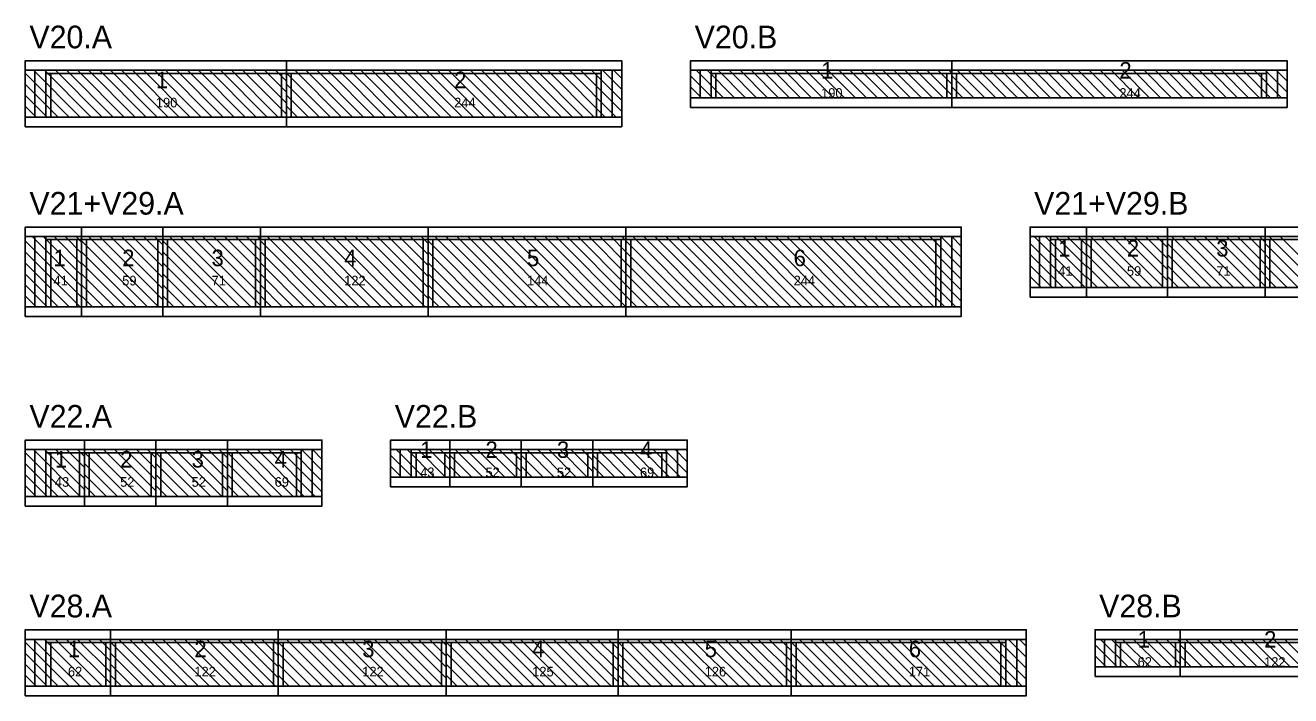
# Model space of a CAD drawing. Header units: metres. Extents: x -10 to 74425, y -2037 to 26.
# Drawn here: x 35870 to 36790, y -477 to 11 of the extents above; entities that cross this region are included whole.
import ezdxf

# ---------------------------------------------------------------- set-up
doc = ezdxf.new("R2010")
doc.units = ezdxf.units.M
doc.layers.add('VIGAS', color=7, linetype='Continuous')

msp = doc.modelspace()

# ---------------------------------------------------------------- linework, layer by layer
at = {"layer": 'VIGAS'}
for p, q in [((35869.6, -22), (36059.6, -22)), ((35869.6, -56), (35869.6, -22)), ((35901.6, -56), (35869.6, -24)), ((35909.6, -56), (35875.6, -22)), ((35876.6, -56), (35876.6, -22)), ((35917.6, -56), (35883.6, -22)), ((35884.6, -56), (35884.6, -22)), ((35884.6, -24.2), (36059.6, -24.2)), ((35888.1, -56), (35888.1, -24.2)), ((35925.6, -56), (35891.6, -22)), ((35933.6, -56), (35899.6, -22)), ((35941.6, -56), (35907.6, -22)), ((35949.6, -56), (35915.6, -22)), ((35957.6, -56), (35923.6, -22)), ((35965.6, -56), (35931.6, -22)), ((35973.6, -56), (35939.6, -22)), ((35981.6, -56), (35947.6, -22)), ((35989.6, -56), (35955.6, -22)), ((35997.6, -56), (35963.6, -22)), ((36005.6, -56), (35971.6, -22)), ((36013.6, -56), (35979.6, -22)), ((36021.6, -56), (35987.6, -22)), ((36029.6, -56), (35995.6, -22)), ((36037.6, -56), (36003.6, -22)), ((36045.6, -56), (36011.6, -22)), ((36053.6, -56), (36019.6, -22)), ((36059.6, -54), (36027.6, -22)), ((36059.6, -46), (36035.6, -22)), ((36059.6, -38), (36043.6, -22)), ((36059.6, -30), (36051.6, -22)), ((36056.1, -56), (36056.1, -24.2)), ((36059.6, -56), (36059.6, -22)), ((36059.6, -56), (36059.6, -22)), ((36059.6, -22), (36303.6, -22)), ((36059.6, -56), (36059.6, -22)), ((36059.6, -56), (36059.6, -22)), ((36059.6, -56), (36059.6, -22)), ((36059.6, -22), (36059.6, -22)), ((36091.6, -56), (36059.6, -24)), ((36059.6, -24.2), (36288.6, -24.2)), ((36063.1, -56), (36063.1, -24.2)), ((36099.6, -56), (36065.6, -22)), ((36107.6, -56), (36073.6, -22)), ((36115.6, -56), (36081.6, -22)), ((36123.6, -56), (36089.6, -22)), ((36131.6, -56), (36097.6, -22)), ((36139.6, -56), (36105.6, -22)), ((36147.6, -56), (36113.6, -22)), ((36155.6, -56), (36121.6, -22)), ((36163.6, -56), (36129.6, -22)), ((36171.6, -56), (36137.6, -22)), ((36179.6, -56), (36145.6, -22)), ((36187.6, -56), (36153.6, -22)), ((36195.6, -56), (36161.6, -22)), ((36203.6, -56), (36169.6, -22)), ((36211.6, -56), (36177.6, -22)), ((36219.6, -56), (36185.6, -22)), ((36227.6, -56), (36193.6, -22)), ((36235.6, -56), (36201.6, -22)), ((36243.6, -56), (36209.6, -22)), ((36251.6, -56), (36217.6, -22)), ((36259.6, -56), (36225.6, -22)), ((36267.6, -56), (36233.6, -22)), ((36275.6, -56), (36241.6, -22)), ((36283.6, -56), (36249.6, -22)), ((36291.6, -56), (36257.6, -22)), ((36299.6, -56), (36265.6, -22)), ((36303.6, -52), (36273.6, -22)), ((36303.6, -44), (36281.6, -22)), ((36285.1, -56), (36285.1, -24.2)), ((36288.6, -56), (36288.6, -22)), ((36303.6, -36), (36289.6, -22)), ((36296.6, -56), (36296.6, -22)), ((36303.6, -28), (36297.6, -22)), ((36303.6, -56), (36303.6, -22)), ((36353.6, -22), (36543.6, -22)), ((36353.6, -42), (36353.6, -22)), ((36369.6, -42), (36353.6, -26)), ((36377.6, -42), (36357.6, -22)), ((36360.6, -42), (36360.6, -22)), ((36385.6, -42), (36365.6, -22)), ((36368.6, -42), (36368.6, -22)), ((36368.6, -24.2), (36543.6, -24.2)), ((36372.1, -42), (36372.1, -24.2)), ((36393.6, -42), (36373.6, -22)), ((36401.6, -42), (36381.6, -22)), ((36409.6, -42), (36389.6, -22)), ((36417.6, -42), (36397.6, -22)), ((36425.6, -42), (36405.6, -22)), ((36433.6, -42), (36413.6, -22)), ((36441.6, -42), (36421.6, -22)), ((36449.6, -42), (36429.6, -22)), ((36457.6, -42), (36437.6, -22)), ((36465.6, -42), (36445.6, -22)), ((36473.6, -42), (36453.6, -22)), ((36481.6, -42), (36461.6, -22)), ((36489.6, -42), (36469.6, -22)), ((36497.6, -42), (36477.6, -22)), ((36505.6, -42), (36485.6, -22)), ((36513.6, -42), (36493.6, -22)), ((36521.6, -42), (36501.6, -22)), ((36529.6, -42), (36509.6, -22)), ((36537.6, -42), (36517.6, -22)), ((36543.6, -40), (36525.6, -22)), ((36543.6, -32), (36533.6, -22)), ((36540.1, -42), (36540.1, -24.2)), ((36543.6, -24), (36541.6, -22)), ((36543.6, -42), (36543.6, -22)), ((36543.6, -42), (36543.6, -22)), ((36543.6, -22), (36787.6, -22)), ((36543.6, -42), (36543.6, -22)), ((36543.6, -42), (36543.6, -22)), ((36543.6, -42), (36543.6, -22)), ((36543.6, -24.2), (36772.6, -24.2)), ((36559.6, -42), (36543.6, -26)), ((36547.1, -42), (36547.1, -24.2)), ((36567.6, -42), (36547.6, -22)), ((36575.6, -42), (36555.6, -22)), ((36583.6, -42), (36563.6, -22)), ((36591.6, -42), (36571.6, -22)), ((36599.6, -42), (36579.6, -22)), ((36607.6, -42), (36587.6, -22)), ((36615.6, -42), (36595.6, -22)), ((36623.6, -42), (36603.6, -22)), ((36631.6, -42), (36611.6, -22)), ((36639.6, -42), (36619.6, -22)), ((36647.6, -42), (36627.6, -22)), ((36655.6, -42), (36635.6, -22)), ((36663.6, -42), (36643.6, -22)), ((36671.6, -42), (36651.6, -22)), ((36679.6, -42), (36659.6, -22)), ((36687.6, -42), (36667.6, -22)), ((36695.6, -42), (36675.6, -22)), ((36703.6, -42), (36683.6, -22)), ((36711.6, -42), (36691.6, -22)), ((36719.6, -42), (36699.6, -22)), ((36727.6, -42), (36707.6, -22)), ((36735.6, -42), (36715.6, -22)), ((36743.6, -42), (36723.6, -22)), ((36751.6, -42), (36731.6, -22)), ((36759.6, -42), (36739.6, -22)), ((36767.6, -42), (36747.6, -22)), ((36775.6, -42), (36755.6, -22)), ((36783.6, -42), (36763.6, -22)), ((36769.1, -42), (36769.1, -24.2)), ((36787.6, -38), (36771.6, -22)), ((36772.6, -42), (36772.6, -22)), ((36787.6, -30), (36779.6, -22)), ((36780.6, -42), (36780.6, -22)), ((36787.6, -42), (36787.6, -22)), ((36787.6, -22), (36787.6, -22)), ((35893.6, -56), (35869.6, -32)), ((36083.6, -56), (36059.6, -32)), ((36361.6, -42), (36353.6, -34)), ((36551.6, -42), (36543.6, -34)), ((35885.6, -56), (35869.6, -40)), ((36075.6, -56), (36059.6, -40)), ((36353.6, -42), (36543.6, -42)), ((36353.6, -42), (36353.6, -42)), ((36368.6, -42), (36372.1, -42)), ((36540.1, -42), (36543.6, -42)), ((36543.6, -42), (36787.6, -42)), ((36543.6, -42), (36547.1, -42)), ((36543.6, -42), (36543.6, -42)), ((36769.1, -42), (36772.6, -42)), ((35877.6, -56), (35869.6, -48)), ((36067.6, -56), (36059.6, -48)), ((35869.6, -56), (36059.6, -56)), ((35869.6, -56), (35869.6, -56)), ((35884.6, -56), (35888.1, -56)), ((36056.1, -56), (36059.6, -56)), ((36059.6, -56), (36303.6, -56)), ((36059.6, -56), (36063.1, -56)), ((36059.6, -56), (36059.6, -56)), ((36285.1, -56), (36288.6, -56)), ((35869.6, -143), (35910.6, -143)), ((35869.6, -194), (35869.6, -143)), ((35910.6, -187), (35869.6, -146)), ((35910.6, -179), (35874.6, -143)), ((35876.6, -194), (35876.6, -143)), ((35910.6, -171), (35882.6, -143)), ((35884.6, -194), (35884.6, -143)), ((35884.6, -145.2), (35910.6, -145.2)), ((35888.1, -194), (35888.1, -145.2)), ((35910.6, -163), (35890.6, -143)), ((35910.6, -155), (35898.6, -143)), ((35910.6, -147), (35906.6, -143)), ((35907.1, -194), (35907.1, -145.2)), ((35910.6, -194), (35910.6, -143)), ((35910.6, -194), (35910.6, -143)), ((35910.6, -143), (35969.6, -143)), ((35910.6, -194), (35910.6, -143)), ((35910.6, -194), (35910.6, -143)), ((35910.6, -194), (35910.6, -143)), ((35910.6, -145.2), (35969.6, -145.2)), ((35958.6, -194), (35910.6, -146)), ((35914.1, -194), (35914.1, -145.2)), ((35966.6, -194), (35915.6, -143)), ((35969.6, -189), (35923.6, -143)), ((35969.6, -181), (35931.6, -143)), ((35969.6, -173), (35939.6, -143)), ((35969.6, -165), (35947.6, -143)), ((35969.6, -157), (35955.6, -143)), ((35969.6, -149), (35963.6, -143)), ((35966.1, -194), (35966.1, -145.2)), ((35969.6, -194), (35969.6, -143)), ((35969.6, -194), (35969.6, -143)), ((35969.6, -143), (36040.6, -143)), ((35969.6, -194), (35969.6, -143)), ((35969.6, -194), (35969.6, -143)), ((35969.6, -194), (35969.6, -143)), ((35969.6, -145.2), (36040.6, -145.2)), ((36017.6, -194), (35969.6, -146)), ((35973.1, -194), (35973.1, -145.2)), ((36025.6, -194), (35974.6, -143)), ((36033.6, -194), (35982.6, -143)), ((36040.6, -193), (35990.6, -143)), ((36040.6, -185), (35998.6, -143)), ((36040.6, -177), (36006.6, -143)), ((36040.6, -169), (36014.6, -143)), ((36040.6, -161), (36022.6, -143)), ((36040.6, -153), (36030.6, -143)), ((36037.1, -194), (36037.1, -145.2)), ((36040.6, -145), (36038.6, -143)), ((36040.6, -194), (36040.6, -143)), ((36040.6, -194), (36040.6, -143)), ((36040.6, -143), (36162.6, -143)), ((36040.6, -194), (36040.6, -143)), ((36040.6, -194), (36040.6, -143)), ((36040.6, -194), (36040.6, -143)), ((36040.6, -145.2), (36162.6, -145.2)), ((36088.6, -194), (36040.6, -146)), ((36044.1, -194), (36044.1, -145.2)), ((36096.6, -194), (36045.6, -143)), ((36104.6, -194), (36053.6, -143)), ((36112.6, -194), (36061.6, -143)), ((36120.6, -194), (36069.6, -143)), ((36128.6, -194), (36077.6, -143)), ((36136.6, -194), (36085.6, -143)), ((36144.6, -194), (36093.6, -143)), ((36152.6, -194), (36101.6, -143)), ((36160.6, -194), (36109.6, -143)), ((36162.6, -188), (36117.6, -143)), ((36162.6, -180), (36125.6, -143)), ((36162.6, -172), (36133.6, -143)), ((36162.6, -164), (36141.6, -143)), ((36162.6, -156), (36149.6, -143)), ((36162.6, -148), (36157.6, -143)), ((36159.1, -194), (36159.1, -145.2)), ((36162.6, -194), (36162.6, -143)), ((36162.6, -194), (36162.6, -143)), ((36162.6, -143), (36306.6, -143)), ((36162.6, -194), (36162.6, -143)), ((36162.6, -194), (36162.6, -143)), ((36162.6, -194), (36162.6, -143)), ((36162.6, -145.2), (36306.6, -145.2)), ((36210.6, -194), (36162.6, -146)), ((36166.1, -194), (36166.1, -145.2)), ((36218.6, -194), (36167.6, -143)), ((36226.6, -194), (36175.6, -143)), ((36234.6, -194), (36183.6, -143)), ((36242.6, -194), (36191.6, -143)), ((36250.6, -194), (36199.6, -143)), ((36258.6, -194), (36207.6, -143)), ((36266.6, -194), (36215.6, -143)), ((36274.6, -194), (36223.6, -143)), ((36282.6, -194), (36231.6, -143)), ((36290.6, -194), (36239.6, -143)), ((36298.6, -194), (36247.6, -143)), ((36306.6, -194), (36255.6, -143)), ((36306.6, -186), (36263.6, -143)), ((36306.6, -178), (36271.6, -143)), ((36306.6, -170), (36279.6, -143)), ((36306.6, -162), (36287.6, -143)), ((36306.6, -154), (36295.6, -143)), ((36303.1, -194), (36303.1, -145.2)), ((36306.6, -146), (36303.6, -143)), ((36306.6, -194), (36306.6, -143)), ((36306.6, -194), (36306.6, -143)), ((36306.6, -143), (36550.6, -143)), ((36306.6, -194), (36306.6, -143)), ((36306.6, -194), (36306.6, -143)), ((36306.6, -194), (36306.6, -143)), ((36306.6, -145.2), (36535.6, -145.2)), ((36354.6, -194), (36306.6, -146)), ((36310.1, -194), (36310.1, -145.2)), ((36362.6, -194), (36311.6, -143)), ((36370.6, -194), (36319.6, -143)), ((36378.6, -194), (36327.6, -143)), ((36386.6, -194), (36335.6, -143)), ((36394.6, -194), (36343.6, -143)), ((36402.6, -194), (36351.6, -143)), ((36410.6, -194), (36359.6, -143)), ((36418.6, -194), (36367.6, -143)), ((36426.6, -194), (36375.6, -143)), ((36434.6, -194), (36383.6, -143)), ((36442.6, -194), (36391.6, -143)), ((36450.6, -194), (36399.6, -143)), ((36458.6, -194), (36407.6, -143)), ((36466.6, -194), (36415.6, -143)), ((36474.6, -194), (36423.6, -143)), ((36482.6, -194), (36431.6, -143)), ((36490.6, -194), (36439.6, -143)), ((36498.6, -194), (36447.6, -143)), ((36506.6, -194), (36455.6, -143)), ((36514.6, -194), (36463.6, -143)), ((36522.6, -194), (36471.6, -143)), ((36530.6, -194), (36479.6, -143)), ((36538.6, -194), (36487.6, -143)), ((36546.6, -194), (36495.6, -143)), ((36550.6, -190), (36503.6, -143)), ((36550.6, -182), (36511.6, -143)), ((36550.6, -174), (36519.6, -143)), ((36550.6, -166), (36527.6, -143)), ((36532.1, -194), (36532.1, -145.2)), ((36535.6, -194), (36535.6, -143)), ((36550.6, -158), (36535.6, -143)), ((36543.6, -194), (36543.6, -143)), ((36550.6, -150), (36543.6, -143)), ((36550.6, -194), (36550.6, -143)), ((36600.6, -143), (36641.6, -143)), ((36600.6, -180), (36600.6, -143)), ((36640.6, -180), (36603.6, -143)), ((36607.6, -180), (36607.6, -143)), ((36641.6, -173), (36611.6, -143)), ((36615.6, -180), (36615.6, -143)), ((36615.6, -145.2), (36641.6, -145.2)), ((36619.1, -180), (36619.1, -145.2)), ((36641.6, -165), (36619.6, -143)), ((36641.6, -157), (36627.6, -143)), ((36641.6, -149), (36635.6, -143)), ((36638.1, -180), (36638.1, -145.2)), ((36641.6, -180), (36641.6, -143)), ((36641.6, -180), (36641.6, -143)), ((36641.6, -143), (36700.6, -143)), ((36641.6, -180), (36641.6, -143)), ((36641.6, -180), (36641.6, -143)), ((36641.6, -180), (36641.6, -143)), ((36641.6, -145.2), (36700.6, -145.2)), ((36681.6, -180), (36644.6, -143)), ((36645.1, -180), (36645.1, -145.2)), ((36689.6, -180), (36652.6, -143)), ((36697.6, -180), (36660.6, -143)), ((36700.6, -175), (36668.6, -143)), ((36700.6, -167), (36676.6, -143)), ((36700.6, -159), (36684.6, -143)), ((36700.6, -151), (36692.6, -143)), ((36697.1, -180), (36697.1, -145.2)), ((36700.6, -180), (36700.6, -143)), ((36700.6, -180), (36700.6, -143)), ((36700.6, -143), (36771.6, -143)), ((36700.6, -180), (36700.6, -143)), ((36700.6, -180), (36700.6, -143)), ((36700.6, -180), (36700.6, -143)), ((36700.6, -143), (36700.6, -143)), ((36700.6, -145.2), (36771.6, -145.2)), ((36740.6, -180), (36703.6, -143)), ((36704.1, -180), (36704.1, -145.2)), ((36748.6, -180), (36711.6, -143)), ((36756.6, -180), (36719.6, -143)), ((36764.6, -180), (36727.6, -143)), ((36771.6, -179), (36735.6, -143)), ((36771.6, -171), (36743.6, -143)), ((36771.6, -163), (36751.6, -143)), ((36771.6, -155), (36759.6, -143)), ((36771.6, -147), (36767.6, -143)), ((36768.1, -180), (36768.1, -145.2)), ((36771.6, -180), (36771.6, -143)), ((36771.6, -180), (36771.6, -143)), ((36771.6, -143), (36893.6, -143)), ((36771.6, -180), (36771.6, -143)), ((36771.6, -180), (36771.6, -143)), ((36771.6, -180), (36771.6, -143)), ((36771.6, -145.2), (36893.6, -145.2)), ((36811.6, -180), (36774.6, -143)), ((36775.1, -180), (36775.1, -145.2)), ((36819.6, -180), (36782.6, -143)), ((35909.6, -194), (35869.6, -154)), ((35950.6, -194), (35910.6, -154)), ((36009.6, -194), (35969.6, -154)), ((36080.6, -194), (36040.6, -154)), ((36202.6, -194), (36162.6, -154)), ((36346.6, -194), (36306.6, -154)), ((36632.6, -180), (36600.6, -148)), ((36624.6, -180), (36600.6, -156)), ((36673.6, -180), (36641.6, -148)), ((36665.6, -180), (36641.6, -156)), ((36732.6, -180), (36700.6, -148)), ((36724.6, -180), (36700.6, -156)), ((36803.6, -180), (36771.6, -148)), ((36795.6, -180), (36771.6, -156)), ((35901.6, -194), (35869.6, -162)), ((35942.6, -194), (35910.6, -162)), ((36001.6, -194), (35969.6, -162)), ((36072.6, -194), (36040.6, -162)), ((36194.6, -194), (36162.6, -162)), ((36338.6, -194), (36306.6, -162)), ((36616.6, -180), (36600.6, -164)), ((36657.6, -180), (36641.6, -164)), ((36716.6, -180), (36700.6, -164)), ((36787.6, -180), (36771.6, -164)), ((35893.6, -194), (35869.6, -170)), ((35934.6, -194), (35910.6, -170)), ((35993.6, -194), (35969.6, -170)), ((36064.6, -194), (36040.6, -170)), ((36186.6, -194), (36162.6, -170)), ((36330.6, -194), (36306.6, -170)), ((36608.6, -180), (36600.6, -172)), ((36649.6, -180), (36641.6, -172)), ((36708.6, -180), (36700.6, -172)), ((36779.6, -180), (36771.6, -172)), ((35885.6, -194), (35869.6, -178)), ((35926.6, -194), (35910.6, -178)), ((35985.6, -194), (35969.6, -178)), ((36056.6, -194), (36040.6, -178)), ((36178.6, -194), (36162.6, -178)), ((36322.6, -194), (36306.6, -178)), ((36600.6, -180), (36641.6, -180)), ((36600.6, -180), (36600.6, -180)), ((36615.6, -180), (36619.1, -180)), ((36638.1, -180), (36641.6, -180)), ((36641.6, -180), (36700.6, -180)), ((36641.6, -180), (36645.1, -180)), ((36641.6, -180), (36641.6, -180)), ((36697.1, -180), (36700.6, -180)), ((36700.6, -180), (36771.6, -180)), ((36700.6, -180), (36704.1, -180)), ((36700.6, -180), (36700.6, -180)), ((36768.1, -180), (36771.6, -180)), ((36771.6, -180), (36893.6, -180)), ((36771.6, -180), (36775.1, -180)), ((36771.6, -180), (36771.6, -180)), ((35877.6, -194), (35869.6, -186)), ((35918.6, -194), (35910.6, -186)), ((35977.6, -194), (35969.6, -186)), ((36048.6, -194), (36040.6, -186)), ((36170.6, -194), (36162.6, -186)), ((36314.6, -194), (36306.6, -186)), ((35869.6, -194), (35910.6, -194)), ((35869.6, -194), (35869.6, -194)), ((35884.6, -194), (35888.1, -194)), ((35907.1, -194), (35910.6, -194)), ((35910.6, -194), (35969.6, -194)), ((35910.6, -194), (35914.1, -194)), ((35910.6, -194), (35910.6, -194)), ((35966.1, -194), (35969.6, -194)), ((35969.6, -194), (36040.6, -194)), ((35969.6, -194), (35973.1, -194)), ((35969.6, -194), (35969.6, -194)), ((36037.1, -194), (36040.6, -194)), ((36040.6, -194), (36162.6, -194)), ((36040.6, -194), (36044.1, -194)), ((36040.6, -194), (36040.6, -194)), ((36159.1, -194), (36162.6, -194)), ((36162.6, -194), (36306.6, -194)), ((36162.6, -194), (36166.1, -194)), ((36162.6, -194), (36162.6, -194)), ((36303.1, -194), (36306.6, -194)), ((36306.6, -194), (36550.6, -194)), ((36306.6, -194), (36310.1, -194)), ((36306.6, -194), (36306.6, -194)), ((36532.1, -194), (36535.6, -194)), ((35869.6, -298), (35912.6, -298)), ((35869.6, -332), (35869.6, -298)), ((35901.6, -332), (35869.6, -300)), ((35909.6, -332), (35875.6, -298)), ((35876.6, -332), (35876.6, -298)), ((35912.6, -327), (35883.6, -298)), ((35884.6, -332), (35884.6, -298)), ((35884.6, -300.2), (35912.6, -300.2)), ((35888.1, -332), (35888.1, -300.2)), ((35912.6, -319), (35891.6, -298)), ((35912.6, -311), (35899.6, -298)), ((35912.6, -303), (35907.6, -298)), ((35909.1, -332), (35909.1, -300.2)), ((35912.6, -332), (35912.6, -298)), ((35912.6, -332), (35912.6, -298)), ((35912.6, -298), (35964.6, -298)), ((35912.6, -332), (35912.6, -298)), ((35912.6, -332), (35912.6, -298)), ((35912.6, -332), (35912.6, -298)), ((35944.6, -332), (35912.6, -300)), ((35912.6, -300.2), (35964.6, -300.2)), ((35916.1, -332), (35916.1, -300.2)), ((35952.6, -332), (35918.6, -298)), ((35960.6, -332), (35926.6, -298)), ((35964.6, -328), (35934.6, -298)), ((35964.6, -320), (35942.6, -298)), ((35964.6, -312), (35950.6, -298)), ((35964.6, -304), (35958.6, -298)), ((35961.1, -332), (35961.1, -300.2)), ((35964.6, -332), (35964.6, -298)), ((35964.6, -332), (35964.6, -298)), ((35964.6, -298), (36016.6, -298)), ((35964.6, -332), (35964.6, -298)), ((35964.6, -332), (35964.6, -298)), ((35964.6, -332), (35964.6, -298)), ((35996.6, -332), (35964.6, -300)), ((35964.6, -300.2), (36016.6, -300.2)), ((35968.1, -332), (35968.1, -300.2)), ((36004.6, -332), (35970.6, -298)), ((36012.6, -332), (35978.6, -298)), ((36016.6, -328), (35986.6, -298)), ((36016.6, -320), (35994.6, -298)), ((36016.6, -312), (36002.6, -298)), ((36016.6, -304), (36010.6, -298)), ((36013.1, -332), (36013.1, -300.2)), ((36016.6, -332), (36016.6, -298)), ((36016.6, -332), (36016.6, -298)), ((36016.6, -298), (36085.4, -298)), ((36016.6, -332), (36016.6, -298)), ((36016.6, -332), (36016.6, -298)), ((36016.6, -332), (36016.6, -298)), ((36048.6, -332), (36016.6, -300)), ((36016.6, -300.2), (36070.4, -300.2)), ((36020.1, -332), (36020.1, -300.2)), ((36056.6, -332), (36022.6, -298)), ((36064.6, -332), (36030.6, -298)), ((36072.6, -332), (36038.6, -298)), ((36080.6, -332), (36046.6, -298)), ((36085.4, -328.8), (36054.6, -298)), ((36085.4, -320.8), (36062.6, -298)), ((36066.9, -332), (36066.9, -300.2)), ((36070.4, -332), (36070.4, -298)), ((36085.4, -312.8), (36070.6, -298)), ((36078.4, -332), (36078.4, -298)), ((36085.4, -304.8), (36078.6, -298)), ((36085.4, -332), (36085.4, -298)), ((36135.4, -298), (36178.4, -298)), ((36135.4, -318), (36135.4, -298)), ((36151.4, -318), (36135.4, -302)), ((36159.4, -318), (36139.4, -298)), ((36142.4, -318), (36142.4, -298)), ((36167.4, -318), (36147.4, -298)), ((36150.4, -318), (36150.4, -298)), ((36150.4, -300.2), (36178.4, -300.2)), ((36153.9, -318), (36153.9, -300.2)), ((36175.4, -318), (36155.4, -298)), ((36178.4, -313), (36163.4, -298)), ((36178.4, -305), (36171.4, -298)), ((36174.9, -318), (36174.9, -300.2)), ((36178.4, -318), (36178.4, -298)), ((36178.4, -318), (36178.4, -298)), ((36178.4, -298), (36230.4, -298)), ((36178.4, -318), (36178.4, -298)), ((36178.4, -318), (36178.4, -298)), ((36178.4, -318), (36178.4, -298)), ((36178.4, -300.2), (36230.4, -300.2)), ((36194.4, -318), (36178.4, -302)), ((36181.9, -318), (36181.9, -300.2)), ((36202.4, -318), (36182.4, -298)), ((36210.4, -318), (36190.4, -298)), ((36218.4, -318), (36198.4, -298)), ((36226.4, -318), (36206.4, -298)), ((36230.4, -314), (36214.4, -298)), ((36230.4, -306), (36222.4, -298)), ((36226.9, -318), (36226.9, -300.2)), ((36230.4, -318), (36230.4, -298)), ((36230.4, -318), (36230.4, -298)), ((36230.4, -298), (36282.4, -298)), ((36230.4, -318), (36230.4, -298)), ((36230.4, -318), (36230.4, -298)), ((36230.4, -318), (36230.4, -298)), ((36230.4, -298), (36230.4, -298)), ((36230.4, -300.2), (36282.4, -300.2)), ((36246.4, -318), (36230.4, -302)), ((36233.9, -318), (36233.9, -300.2)), ((36254.4, -318), (36234.4, -298)), ((36262.4, -318), (36242.4, -298)), ((36270.4, -318), (36250.4, -298)), ((36278.4, -318), (36258.4, -298)), ((36282.4, -314), (36266.4, -298)), ((36282.4, -306), (36274.4, -298)), ((36278.9, -318), (36278.9, -300.2)), ((36282.4, -318), (36282.4, -298)), ((36282.4, -318), (36282.4, -298)), ((36282.4, -298), (36351.2, -298)), ((36282.4, -318), (36282.4, -298)), ((36282.4, -318), (36282.4, -298)), ((36282.4, -318), (36282.4, -298)), ((36282.4, -298), (36282.4, -298)), ((36282.4, -300.2), (36336.2, -300.2)), ((36298.4, -318), (36282.4, -302)), ((36285.9, -318), (36285.9, -300.2)), ((36306.4, -318), (36286.4, -298)), ((36314.4, -318), (36294.4, -298)), ((36322.4, -318), (36302.4, -298)), ((36330.4, -318), (36310.4, -298)), ((36338.4, -318), (36318.4, -298)), ((36346.4, -318), (36326.4, -298)), ((36332.7, -318), (36332.7, -300.2)), ((36351.2, -314.8), (36334.4, -298)), ((36336.2, -318), (36336.2, -298)), ((36351.2, -306.8), (36342.4, -298)), ((36344.2, -318), (36344.2, -298)), ((36351.2, -298.8), (36350.4, -298)), ((36351.2, -318), (36351.2, -298)), ((35893.6, -332), (35869.6, -308)), ((35936.6, -332), (35912.6, -308)), ((35988.6, -332), (35964.6, -308)), ((36040.6, -332), (36016.6, -308)), ((36143.4, -318), (36135.4, -310)), ((36186.4, -318), (36178.4, -310)), ((36238.4, -318), (36230.4, -310)), ((36290.4, -318), (36282.4, -310)), ((35885.6, -332), (35869.6, -316)), ((35928.6, -332), (35912.6, -316)), ((35980.6, -332), (35964.6, -316)), ((36032.6, -332), (36016.6, -316)), ((36135.4, -318), (36178.4, -318)), ((36135.4, -318), (36135.4, -318)), ((36150.4, -318), (36153.9, -318)), ((36174.9, -318), (36178.4, -318)), ((36178.4, -318), (36230.4, -318)), ((36178.4, -318), (36181.9, -318)), ((36178.4, -318), (36178.4, -318)), ((36226.9, -318), (36230.4, -318)), ((36230.4, -318), (36282.4, -318)), ((36230.4, -318), (36233.9, -318)), ((36230.4, -318), (36230.4, -318)), ((36278.9, -318), (36282.4, -318)), ((36282.4, -318), (36351.2, -318)), ((36282.4, -318), (36285.9, -318)), ((36282.4, -318), (36282.4, -318)), ((36332.7, -318), (36336.2, -318)), ((35877.6, -332), (35869.6, -324)), ((35920.6, -332), (35912.6, -324)), ((35972.6, -332), (35964.6, -324)), ((36024.6, -332), (36016.6, -324)), ((35869.6, -332), (35912.6, -332)), ((35869.6, -332), (35869.6, -332)), ((35884.6, -332), (35888.1, -332)), ((35909.1, -332), (35912.6, -332)), ((35912.6, -332), (35964.6, -332)), ((35912.6, -332), (35916.1, -332)), ((35912.6, -332), (35912.6, -332)), ((35961.1, -332), (35964.6, -332)), ((35964.6, -332), (36016.6, -332)), ((35964.6, -332), (35968.1, -332)), ((35964.6, -332), (35964.6, -332)), ((36013.1, -332), (36016.6, -332)), ((36016.6, -332), (36085.4, -332)), ((36016.6, -332), (36020.1, -332)), ((36016.6, -332), (36016.6, -332)), ((36066.9, -332), (36070.4, -332)), ((35869.6, -436), (35931.6, -436)), ((35869.6, -470), (35869.6, -436)), ((35901.6, -470), (35869.6, -438)), ((35909.6, -470), (35875.6, -436)), ((35876.6, -470), (35876.6, -436)), ((35917.6, -470), (35883.6, -436)), ((35884.6, -470), (35884.6, -436)), ((35884.6, -438.2), (35931.6, -438.2)), ((35888.1, -470), (35888.1, -438.2)), ((35925.6, -470), (35891.6, -436)), ((35931.6, -468), (35899.6, -436)), ((35931.6, -460), (35907.6, -436)), ((35931.6, -452), (35915.6, -436)), ((35931.6, -444), (35923.6, -436)), ((35928.1, -470), (35928.1, -438.2)), ((35931.6, -470), (35931.6, -436)), ((35931.6, -470), (35931.6, -436)), ((35931.6, -436), (36053.6, -436)), ((35931.6, -470), (35931.6, -436)), ((35931.6, -470), (35931.6, -436)), ((35931.6, -470), (35931.6, -436)), ((35931.6, -436), (35931.6, -436)), ((35963.6, -470), (35931.6, -438)), ((35931.6, -438.2), (36053.6, -438.2)), ((35935.1, -470), (35935.1, -438.2)), ((35971.6, -470), (35937.6, -436)), ((35979.6, -470), (35945.6, -436)), ((35987.6, -470), (35953.6, -436)), ((35995.6, -470), (35961.6, -436)), ((36003.6, -470), (35969.6, -436)), ((36011.6, -470), (35977.6, -436)), ((36019.6, -470), (35985.6, -436)), ((36027.6, -470), (35993.6, -436)), ((36035.6, -470), (36001.6, -436)), ((36043.6, -470), (36009.6, -436)), ((36051.6, -470), (36017.6, -436)), ((36053.6, -464), (36025.6, -436)), ((36053.6, -456), (36033.6, -436)), ((36053.6, -448), (36041.6, -436)), ((36053.6, -440), (36049.6, -436)), ((36050.1, -470), (36050.1, -438.2)), ((36053.6, -470), (36053.6, -436)), ((36053.6, -470), (36053.6, -436)), ((36053.6, -436), (36175.9, -436)), ((36053.6, -470), (36053.6, -436)), ((36053.6, -470), (36053.6, -436)), ((36053.6, -470), (36053.6, -436)), ((36085.6, -470), (36053.6, -438)), ((36053.6, -438.2), (36175.9, -438.2)), ((36057.1, -470), (36057.1, -438.2)), ((36093.6, -470), (36059.6, -436)), ((36101.6, -470), (36067.6, -436)), ((36109.6, -470), (36075.6, -436)), ((36117.6, -470), (36083.6, -436)), ((36125.6, -470), (36091.6, -436)), ((36133.6, -470), (36099.6, -436)), ((36141.6, -470), (36107.6, -436)), ((36149.6, -470), (36115.6, -436)), ((36157.6, -470), (36123.6, -436)), ((36165.6, -470), (36131.6, -436)), ((36173.6, -470), (36139.6, -436)), ((36175.9, -464.3), (36147.6, -436)), ((36175.9, -456.3), (36155.6, -436)), ((36175.9, -448.3), (36163.6, -436)), ((36175.9, -440.3), (36171.6, -436)), ((36172.4, -470), (36172.4, -438.2)), ((36175.9, -470), (36175.9, -436)), ((36175.9, -470), (36175.9, -436)), ((36175.9, -436), (36300.9, -436)), ((36175.9, -470), (36175.9, -436)), ((36175.9, -470), (36175.9, -436)), ((36175.9, -470), (36175.9, -436)), ((36207.9, -470), (36175.9, -438)), ((36175.9, -438.2), (36300.9, -438.2)), ((36179.4, -470), (36179.4, -438.2)), ((36215.9, -470), (36181.9, -436)), ((36223.9, -470), (36189.9, -436)), ((36231.9, -470), (36197.9, -436)), ((36239.9, -470), (36205.9, -436)), ((36247.9, -470), (36213.9, -436)), ((36255.9, -470), (36221.9, -436)), ((36263.9, -470), (36229.9, -436)), ((36271.9, -470), (36237.9, -436)), ((36279.9, -470), (36245.9, -436)), ((36287.9, -470), (36253.9, -436)), ((36295.9, -470), (36261.9, -436)), ((36300.9, -467), (36269.9, -436)), ((36300.9, -459), (36277.9, -436)), ((36300.9, -451), (36285.9, -436)), ((36300.9, -443), (36293.9, -436)), ((36297.4, -470), (36297.4, -438.2)), ((36300.9, -470), (36300.9, -436)), ((36300.9, -470), (36300.9, -436)), ((36300.9, -436), (36426.9, -436)), ((36300.9, -470), (36300.9, -436)), ((36300.9, -470), (36300.9, -436)), ((36300.9, -470), (36300.9, -436)), ((36332.9, -470), (36300.9, -438)), ((36300.9, -438.2), (36426.9, -438.2)), ((36304.4, -470), (36304.4, -438.2)), ((36340.9, -470), (36306.9, -436)), ((36348.9, -470), (36314.9, -436)), ((36356.9, -470), (36322.9, -436)), ((36364.9, -470), (36330.9, -436)), ((36372.9, -470), (36338.9, -436)), ((36380.9, -470), (36346.9, -436)), ((36388.9, -470), (36354.9, -436)), ((36396.9, -470), (36362.9, -436)), ((36404.9, -470), (36370.9, -436)), ((36412.9, -470), (36378.9, -436)), ((36420.9, -470), (36386.9, -436)), ((36426.9, -468), (36394.9, -436)), ((36426.9, -460), (36402.9, -436)), ((36426.9, -452), (36410.9, -436)), ((36426.9, -444), (36418.9, -436)), ((36423.4, -470), (36423.4, -438.2)), ((36426.9, -470), (36426.9, -436)), ((36426.9, -470), (36426.9, -436)), ((36426.9, -436), (36597.9, -436)), ((36426.9, -470), (36426.9, -436)), ((36426.9, -470), (36426.9, -436)), ((36426.9, -470), (36426.9, -436)), ((36426.9, -436), (36426.9, -436)), ((36458.9, -470), (36426.9, -438)), ((36426.9, -438.2), (36582.9, -438.2)), ((36430.4, -470), (36430.4, -438.2)), ((36466.9, -470), (36432.9, -436)), ((36474.9, -470), (36440.9, -436)), ((36482.9, -470), (36448.9, -436)), ((36490.9, -470), (36456.9, -436)), ((36498.9, -470), (36464.9, -436)), ((36506.9, -470), (36472.9, -436)), ((36514.9, -470), (36480.9, -436)), ((36522.9, -470), (36488.9, -436)), ((36530.9, -470), (36496.9, -436)), ((36538.9, -470), (36504.9, -436)), ((36546.9, -470), (36512.9, -436)), ((36554.9, -470), (36520.9, -436)), ((36562.9, -470), (36528.9, -436)), ((36570.9, -470), (36536.9, -436)), ((36578.9, -470), (36544.9, -436)), ((36586.9, -470), (36552.9, -436)), ((36594.9, -470), (36560.9, -436)), ((36597.9, -465), (36568.9, -436)), ((36597.9, -457), (36576.9, -436)), ((36579.4, -470), (36579.4, -438.2)), ((36582.9, -470), (36582.9, -436)), ((36597.9, -449), (36584.9, -436)), ((36590.9, -470), (36590.9, -436)), ((36597.9, -441), (36592.9, -436)), ((36597.9, -470), (36597.9, -436)), ((36647.9, -436), (36709.9, -436)), ((36647.9, -456), (36647.9, -436)), ((36663.9, -456), (36647.9, -440)), ((36671.9, -456), (36651.9, -436)), ((36654.9, -456), (36654.9, -436)), ((36679.9, -456), (36659.9, -436)), ((36662.9, -456), (36662.9, -436)), ((36662.9, -438.2), (36709.9, -438.2)), ((36666.4, -456), (36666.4, -438.2)), ((36687.9, -456), (36667.9, -436)), ((36695.9, -456), (36675.9, -436)), ((36703.9, -456), (36683.9, -436)), ((36709.9, -454), (36691.9, -436)), ((36709.9, -446), (36699.9, -436)), ((36706.4, -456), (36706.4, -438.2)), ((36709.9, -438), (36707.9, -436)), ((36709.9, -456), (36709.9, -436)), ((36709.9, -456), (36709.9, -436)), ((36709.9, -436), (36831.9, -436)), ((36709.9, -456), (36709.9, -436)), ((36709.9, -456), (36709.9, -436)), ((36709.9, -456), (36709.9, -436)), ((36709.9, -438.2), (36831.9, -438.2)), ((36725.9, -456), (36709.9, -440)), ((36713.4, -456), (36713.4, -438.2)), ((36733.9, -456), (36713.9, -436)), ((36741.9, -456), (36721.9, -436)), ((36749.9, -456), (36729.9, -436)), ((36757.9, -456), (36737.9, -436)), ((36765.9, -456), (36745.9, -436)), ((36773.9, -456), (36753.9, -436)), ((36781.9, -456), (36761.9, -436)), ((36789.9, -456), (36769.9, -436)), ((36797.9, -456), (36777.9, -436)), ((36805.9, -456), (36785.9, -436)), ((35893.6, -470), (35869.6, -446)), ((35955.6, -470), (35931.6, -446)), ((36077.6, -470), (36053.6, -446)), ((36199.9, -470), (36175.9, -446)), ((36324.9, -470), (36300.9, -446)), ((36450.9, -470), (36426.9, -446)), ((36655.9, -456), (36647.9, -448)), ((36717.9, -456), (36709.9, -448)), ((35885.6, -470), (35869.6, -454)), ((35947.6, -470), (35931.6, -454)), ((36069.6, -470), (36053.6, -454)), ((36191.9, -470), (36175.9, -454)), ((36316.9, -470), (36300.9, -454)), ((36442.9, -470), (36426.9, -454)), ((36647.9, -456), (36709.9, -456)), ((36647.9, -456), (36647.9, -456)), ((36662.9, -456), (36666.4, -456)), ((36706.4, -456), (36709.9, -456)), ((36709.9, -456), (36831.9, -456)), ((36709.9, -456), (36713.4, -456)), ((36709.9, -456), (36709.9, -456)), ((35877.6, -470), (35869.6, -462)), ((35939.6, -470), (35931.6, -462)), ((36061.6, -470), (36053.6, -462)), ((36183.9, -470), (36175.9, -462)), ((36308.9, -470), (36300.9, -462)), ((36434.9, -470), (36426.9, -462)), ((35869.6, -470), (35931.6, -470)), ((35869.6, -470), (35869.6, -470)), ((35884.6, -470), (35888.1, -470)), ((35928.1, -470), (35931.6, -470)), ((35931.6, -470), (36053.6, -470)), ((35931.6, -470), (35935.1, -470)), ((35931.6, -470), (35931.6, -470)), ((36050.1, -470), (36053.6, -470)), ((36053.6, -470), (36175.9, -470)), ((36053.6, -470), (36057.1, -470)), ((36053.6, -470), (36053.6, -470)), ((36172.4, -470), (36175.9, -470)), ((36175.9, -470), (36300.9, -470)), ((36175.9, -470), (36179.4, -470)), ((36175.9, -470), (36175.9, -470)), ((36297.4, -470), (36300.9, -470)), ((36300.9, -470), (36426.9, -470)), ((36300.9, -470), (36304.4, -470)), ((36300.9, -470), (36300.9, -470)), ((36423.4, -470), (36426.9, -470)), ((36426.9, -470), (36597.9, -470)), ((36426.9, -470), (36430.4, -470)), ((36426.9, -470), (36426.9, -470)), ((36579.4, -470), (36582.9, -470))]:
    msp.add_line(p, q, dxfattribs=at)
for points in [[(35869.6, -22), (36059.6, -22), (36059.6, -15), (35869.6, -15)], [(36059.6, -22), (36303.6, -22), (36303.6, -15), (36059.6, -15)], [(36353.6, -22), (36543.6, -22), (36543.6, -15), (36353.6, -15)], [(36543.6, -22), (36787.6, -22), (36787.6, -15), (36543.6, -15)], [(36353.6, -49), (36543.6, -49), (36543.6, -42), (36353.6, -42)], [(36543.6, -49), (36787.6, -49), (36787.6, -42), (36543.6, -42)], [(35869.6, -63), (36059.6, -63), (36059.6, -56), (35869.6, -56)], [(36059.6, -63), (36303.6, -63), (36303.6, -56), (36059.6, -56)], [(35869.6, -143), (35910.6, -143), (35910.6, -136), (35869.6, -136)], [(35910.6, -143), (35969.6, -143), (35969.6, -136), (35910.6, -136)], [(35969.6, -143), (36040.6, -143), (36040.6, -136), (35969.6, -136)], [(36040.6, -143), (36162.6, -143), (36162.6, -136), (36040.6, -136)], [(36162.6, -143), (36306.6, -143), (36306.6, -136), (36162.6, -136)], [(36306.6, -143), (36550.6, -143), (36550.6, -136), (36306.6, -136)], [(36600.6, -143), (36641.6, -143), (36641.6, -136), (36600.6, -136)], [(36641.6, -143), (36700.6, -143), (36700.6, -136), (36641.6, -136)], [(36700.6, -143), (36771.6, -143), (36771.6, -136), (36700.6, -136)], [(36771.6, -143), (36893.6, -143), (36893.6, -136), (36771.6, -136)], [(36600.6, -187), (36641.6, -187), (36641.6, -180), (36600.6, -180)], [(36641.6, -187), (36700.6, -187), (36700.6, -180), (36641.6, -180)], [(36700.6, -187), (36771.6, -187), (36771.6, -180), (36700.6, -180)], [(36771.6, -187), (36893.6, -187), (36893.6, -180), (36771.6, -180)], [(35869.6, -201), (35910.6, -201), (35910.6, -194), (35869.6, -194)], [(35910.6, -201), (35969.6, -201), (35969.6, -194), (35910.6, -194)], [(35969.6, -201), (36040.6, -201), (36040.6, -194), (35969.6, -194)], [(36040.6, -201), (36162.6, -201), (36162.6, -194), (36040.6, -194)], [(36162.6, -201), (36306.6, -201), (36306.6, -194), (36162.6, -194)], [(36306.6, -201), (36550.6, -201), (36550.6, -194), (36306.6, -194)], [(35869.6, -298), (35912.6, -298), (35912.6, -291), (35869.6, -291)], [(35912.6, -298), (35964.6, -298), (35964.6, -291), (35912.6, -291)], [(35964.6, -298), (36016.6, -298), (36016.6, -291), (35964.6, -291)], [(36016.6, -298), (36085.4, -298), (36085.4, -291), (36016.6, -291)], [(36135.4, -298), (36178.4, -298), (36178.4, -291), (36135.4, -291)], [(36178.4, -298), (36230.4, -298), (36230.4, -291), (36178.4, -291)], [(36230.4, -298), (36282.4, -298), (36282.4, -291), (36230.4, -291)], [(36282.4, -298), (36351.2, -298), (36351.2, -291), (36282.4, -291)], [(36135.4, -325), (36178.4, -325), (36178.4, -318), (36135.4, -318)], [(36178.4, -325), (36230.4, -325), (36230.4, -318), (36178.4, -318)], [(36230.4, -325), (36282.4, -325), (36282.4, -318), (36230.4, -318)], [(36282.4, -325), (36351.2, -325), (36351.2, -318), (36282.4, -318)], [(35869.6, -339), (35912.6, -339), (35912.6, -332), (35869.6, -332)], [(35912.6, -339), (35964.6, -339), (35964.6, -332), (35912.6, -332)], [(35964.6, -339), (36016.6, -339), (36016.6, -332), (35964.6, -332)], [(36016.6, -339), (36085.4, -339), (36085.4, -332), (36016.6, -332)], [(35869.6, -436), (35931.6, -436), (35931.6, -429), (35869.6, -429)], [(35931.6, -436), (36053.6, -436), (36053.6, -429), (35931.6, -429)], [(36053.6, -436), (36175.9, -436), (36175.9, -429), (36053.6, -429)], [(36175.9, -436), (36300.9, -436), (36300.9, -429), (36175.9, -429)], [(36300.9, -436), (36426.9, -436), (36426.9, -429), (36300.9, -429)], [(36426.9, -436), (36597.9, -436), (36597.9, -429), (36426.9, -429)], [(36647.9, -436), (36709.9, -436), (36709.9, -429), (36647.9, -429)], [(36709.9, -436), (36831.9, -436), (36831.9, -429), (36709.9, -429)], [(36647.9, -463), (36709.9, -463), (36709.9, -456), (36647.9, -456)], [(36709.9, -463), (36831.9, -463), (36831.9, -456), (36709.9, -456)], [(35869.6, -477), (35931.6, -477), (35931.6, -470), (35869.6, -470)], [(35931.6, -477), (36053.6, -477), (36053.6, -470), (35931.6, -470)], [(36053.6, -477), (36175.9, -477), (36175.9, -470), (36053.6, -470)], [(36175.9, -477), (36300.9, -477), (36300.9, -470), (36175.9, -470)], [(36300.9, -477), (36426.9, -477), (36426.9, -470), (36300.9, -470)], [(36426.9, -477), (36597.9, -477), (36597.9, -470), (36426.9, -470)]]:
    msp.add_lwpolyline(points, close=True, dxfattribs=at)

# ---------------------------------------------------------------- texts
for s, height, p in [('V20.A', 16.5, (35872.6, -6)), ('V20.B', 16.5, (36356.6, -6)), ('1', 12, (36448.6, -28)), ('2', 12, (36665.6, -28)), ('1', 12, (35964.6, -35)), ('2', 12, (36181.6, -35)), ('190', 7, (36448.6, -42)), ('244', 7, (36665.6, -42)), ('190', 7, (35964.6, -49)), ('244', 7, (36181.6, -49)), ('V21+V29.A', 16.5, (35872.6, -127)), ('V21+V29.B', 16.5, (36603.6, -127)), ('1', 12, (36621.1, -157.5)), ('2', 12, (36671.1, -157.5)), ('3', 12, (36736.1, -157.5)), ('1', 12, (35890.1, -164.5)), ('2', 12, (35940.1, -164.5)), ('3', 12, (36005.1, -164.5)), ('4', 12, (36101.6, -164.5)), ('5', 12, (36234.6, -164.5)), ('6', 12, (36428.6, -164.5)), ('41', 7, (36621.1, -171.5)), ('59', 7, (36671.1, -171.5)), ('71', 7, (36736.1, -171.5)), ('41', 7, (35890.1, -178.5)), ('59', 7, (35940.1, -178.5)), ('71', 7, (36005.1, -178.5)), ('122', 7, (36101.6, -178.5)), ('144', 7, (36234.6, -178.5)), ('244', 7, (36428.6, -178.5)), ('V22.A', 16.5, (35872.6, -282)), ('V22.B', 16.5, (36138.4, -282)), ('1', 12, (36156.9, -304)), ('2', 12, (36204.4, -304)), ('3', 12, (36256.4, -304)), ('4', 12, (36316.8, -304)), ('1', 12, (35891.1, -311)), ('2', 12, (35938.6, -311)), ('3', 12, (35990.6, -311)), ('4', 12, (36051, -311)), ('43', 7, (36156.9, -318)), ('52', 7, (36204.4, -318)), ('52', 7, (36256.4, -318)), ('69', 7, (36316.8, -318)), ('43', 7, (35891.1, -325)), ('52', 7, (35938.6, -325)), ('52', 7, (35990.6, -325)), ('69', 7, (36051, -325)), ('V28.A', 16.5, (35872.6, -420)), ('V28.B', 16.5, (36650.9, -420)), ('1', 12, (36678.9, -442)), ('2', 12, (36770.9, -442)), ('1', 12, (35900.6, -449)), ('2', 12, (35992.6, -449)), ('3', 12, (36114.75, -449)), ('4', 12, (36238.4, -449)), ('5', 12, (36363.9, -449)), ('6', 12, (36512.4, -449)), ('62', 7, (36678.9, -456)), ('122', 7, (36770.9, -456)), ('62', 7, (35900.6, -463)), ('122', 7, (35992.6, -463)), ('122', 7, (36114.75, -463)), ('125', 7, (36238.4, -463)), ('126', 7, (36363.9, -463)), ('171', 7, (36512.4, -463))]:
    msp.add_text(s, height=height, dxfattribs=at).set_placement(p)

doc.saveas('drawing.dxf')
